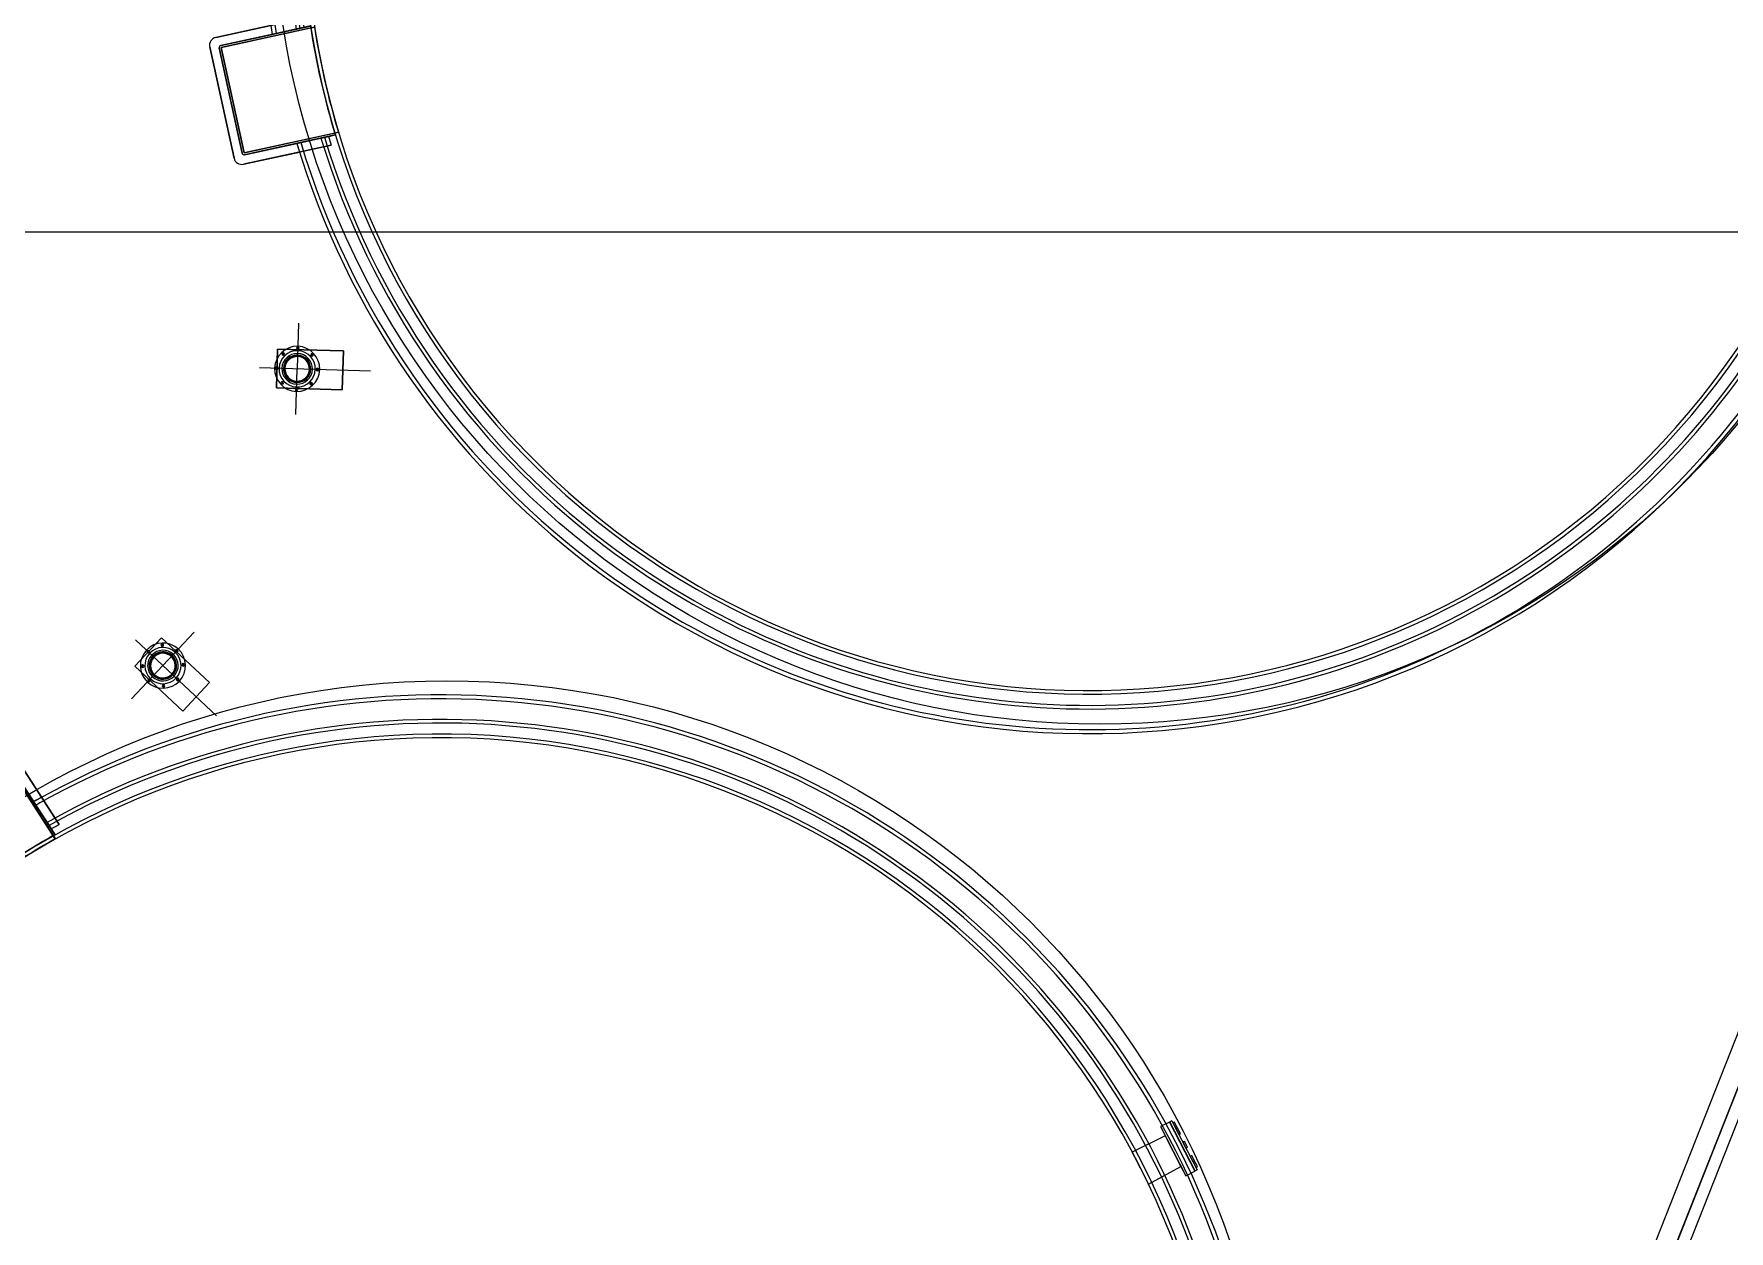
# Model space of a CAD drawing. Header units: metres. Extents: x -207 to 292, y -187 to 169.
# Drawn here: x -71.36 to -60.81, y -37.31 to -29.85 of the extents above; entities that cross this region are included whole.
import ezdxf

# ---------------------------------------------------------------- set-up
doc = ezdxf.new("R2010")
doc.units = ezdxf.units.M
for name, color, linetype, lineweight in [('C-TOPO', 7, 'Continuous', 9), ('CERCO INTERIOR', 7, 'Continuous', 9), ('EQUIPOS PIS', 7, 'Continuous', 9), ('grilla', 7, 'Continuous', 9), ('P-SANR-FIXT', 7, 'Continuous', 9)]:
    doc.layers.add(name, color=color, linetype=linetype, lineweight=lineweight)
doc.layers.add('PR10-ARQ-PL-001-Emplazamiento-C-1_dwg', color=7, linetype='Continuous', lineweight=9, true_color=0x767676)

# ---------------------------------------------------------------- blocks, each defined once
blk = doc.blocks.new('M_Conexión Tubería 01 - M_Conexión Tubería 01-2175182-PLANTA EMPLAZAMIENTO ACTUALIZADO')
at = {"layer": 'P-SANR-FIXT'}
for p, q in [((4.807982618820523e-19, -0.4560213596067047), (0, 0.2337193233431331)), ((0.1197527589802353, 0.1256471169972887), (-0.1223607600807408, 0.1248759958061844)), ((-0.1223607600807408, 0.1248759958061844), (0.1197527589802353, 0.1256471169972887)), ((0.1197527589802353, 0.1256471169972887), (-0.1223607600807408, 0.1248759958061844)), ((-0.1223607600807408, 0.1248759958061844), (0.1197527589802353, 0.1256471169972887)), ((-0.1223607600807408, 0.1248759958061844), (-0.121056759530488, -0.2845488335453442)), ((-0.121056759530488, -0.2845488335453442), (-0.1223607600807408, 0.1248759958061844)), ((-0.1223607600807408, 0.1248759958061844), (-0.1210567595304881, -0.2845488335453442)), ((-0.1210567595304881, -0.2845488335453442), (-0.1223607600807408, 0.1248759958061844)), ((0.1210567595304879, -0.2837777123542332), (0.1197527589802353, 0.1256471169972887)), ((0.1197527589802353, 0.1256471169972887), (0.1210567595304879, -0.2837777123542332)), ((0.1210567595304879, -0.2837777123542332), (0.1197527589802353, 0.1256471169972887)), ((0.1197527589802353, 0.1256471169972887), (0.1210567595304879, -0.2837777123542332)), ((-0.2852677441164753, 5.952338160474735e-19), (0, 9.217255125359901e-16)), ((0.2852677441164753, 5.952338160474735e-19), (0, 9.217255125359901e-16)), ((-0.121056759530488, -0.2845488335453442), (0.1210567595304879, -0.2837777123542332)), ((0.1210567595304879, -0.2837777123542332), (-0.121056759530488, -0.2845488335453442)), ((-0.1210567595304881, -0.2845488335453442), (0.1210567595304879, -0.2837777123542332)), ((0.1210567595304879, -0.2837777123542332), (-0.1210567595304881, -0.2845488335453442))]:
    blk.add_line(p, q, dxfattribs=at)
for centre, radius, start, end in [((-4.694572896239975e-19, 0), 0.1404376754616015, 3.562221243239139e-13, 180.0000000000002), ((-4.909815521444375e-19, 0), 0.1404376754616015, 3.562221243239139e-13, 180.0000000000002), ((-1.489132538099087e-19, 0), 0.1404376754616015, 3.562221243239139e-13, 180.0000000000002), ((-1.75697018796002e-19, 0), 0.1404376754616015, 3.562221243239139e-13, 180.0000000000002), ((-1.913208817045541e-19, 0), 0.1404376754616015, 3.562221243239139e-13, 180.0000000000002), ((-2.195926336343104e-19, 0), 0.1404376754616015, 3.562221243239139e-13, 180.0000000000002), ((-1.756970187960022e-19, 0), 0.1129167549637501, 3.053332494204976e-13, 180.0000000000002), ((-1.913208817045541e-19, 0), 0.1129167549637501, 3.053332494204976e-13, 180.0000000000002), ((7.131695234363634e-15, 0.126687675461606), 0.008000000000000002, 3.466804602795233e-13, 179.9999999999998), ((7.131695234363634e-15, 0.126687675461606), 0.007999999999999976, 8.651108733580766e-13, 180.0000000000003), ((7.275513524973575e-15, 0.126687675461606), 0.008000000000000004, 3.371387962351327e-13, 179.9999999999997), ((7.275513524973575e-15, 0.126687675461606), 0.007999999999999976, 8.651108733580766e-13, 180.0000000000003), ((7.131695234363634e-15, 0.126687675461606), 0.008000000000000007, 179.9999999999997, 359.9999999999992), ((7.131695234363634e-15, 0.126687675461606), 0.007999999999999988, 180.0000000000003, 5.088887490341627e-14), ((7.275513524973575e-15, 0.126687675461606), 0.008000000000000007, 179.9999999999997, 359.9999999999992), ((7.275513524973575e-15, 0.126687675461606), 0.007999999999999988, 180.0000000000003, 5.088887490341627e-14), ((7.275513524973575e-15, 0.126687675461606), 0.005000000000000004, 3.053332494204976e-13, 179.9999999999997), ((7.275513524973575e-15, 0.126687675461606), 0.005000000000000005, 6.233887175668493e-13, 180.0000000000003), ((7.275513524973575e-15, 0.126687675461606), 0.004999999999999998, 179.9999999999997, 359.9999999999994), ((7.275513524973575e-15, 0.126687675461606), 0.004999999999999997, 180.0000000000004, 5.088887490341627e-14), ((-4.694572896239975e-19, 0), 0.1404376754616015, 180.0000000000002, 5.088887490341627e-14), ((-4.909815521444375e-19, 0), 0.1404376754616015, 180.0000000000002, 5.088887490341627e-14), ((-1.489132538099087e-19, 0), 0.1404376754616015, 180.0000000000002, 5.088887490341627e-14), ((-1.75697018796002e-19, 0), 0.1404376754616015, 180.0000000000002, 5.088887490341627e-14), ((-1.913208817045541e-19, 0), 0.1404376754616015, 180.0000000000002, 5.088887490341627e-14), ((-2.195926336343104e-19, 0), 0.1404376754616015, 180.0000000000002, 5.088887490341627e-14), ((-0.1266876754615931, -1.078433293065306e-14), 0.008000000000000009, 89.99999999999905, 269.9999999999987), ((-0.1266876754615931, -1.078433293065306e-14), 0.008, 89.9999999999994, 269.999999999999), ((-0.1266876754615931, -1.091969132181535e-14), 0.008000000000000009, 89.99999999999905, 269.9999999999987), ((-0.1266876754615931, -1.091969132181535e-14), 0.008, 89.9999999999994, 269.999999999999), ((-0.1266876754615931, -1.091969132181535e-14), 0.004999999999999976, 89.99999999999932, 269.9999999999992), ((-0.1266876754615931, -1.091969132181535e-14), 0.004999999999999977, 89.99999999999964, 269.9999999999996), ((-0.1266876754615931, -1.078433293065306e-14), 0.00799999999999999, 269.9999999999993, 89.99999999999888), ((-0.1266876754615931, -1.078433293065306e-14), 0.008000000000000028, 269.9999999999997, 89.9999999999995), ((-0.1266876754615931, -1.091969132181535e-14), 0.00799999999999999, 269.9999999999993, 89.99999999999888), ((-0.1266876754615931, -1.091969132181535e-14), 0.008000000000000028, 269.9999999999997, 89.9999999999995), ((-0.1266876754615931, -1.091969132181535e-14), 0.004999999999999994, 269.9999999999992, 89.99999999999895), ((-0.1266876754615931, -1.091969132181535e-14), 0.00500000000000001, 269.9999999999997, 89.99999999999942), ((-1.756970187960022e-19, 0), 0.1129167549637501, 180.0000000000003, 5.088887490341627e-14), ((-1.913208817045541e-19, 0), 0.1129167549637501, 180.0000000000003, 5.088887490341627e-14), ((-0.08958171441165594, 0.08958171441165307), 0.00799999999999999, 44.99999999999954, 224.9999999999989), ((-0.08958171441165594, 0.08958171441165307), 0.00800000000000001, 44.99999999999993, 224.9999999999994), ((-0.08958171441165604, 0.08958171441165297), 0.008, 44.99999999999957, 224.999999999999), ((-0.08958171441165604, 0.08958171441165297), 0.00800000000000001, 45, 224.9999999999995), ((-0.08958171441165594, 0.08958171441165307), 0.00799999999999999, 224.9999999999992, 44.9999999999992), ((-0.08958171441165594, 0.08958171441165307), 0.008, 224.9999999999997, 44.99999999999962), ((-0.08958171441165604, 0.08958171441165297), 0.008, 224.9999999999992, 44.99999999999915), ((-0.08958171441165604, 0.08958171441165297), 0.008, 224.9999999999996, 44.99999999999957), ((-1.102255932744489e-19, 0), 0.09511743380836475, 4.007498898644031e-13, 180.0000000000002), ((-1.489132538099087e-19, 0), 0.09511743380836475, 4.007498898644031e-13, 180.0000000000002), ((-1.102255932744489e-19, 0), 0.09511743380836474, 180.0000000000002, 5.088887490341627e-14), ((-1.489132538099087e-19, 0), 0.09511743380836474, 180.0000000000002, 5.088887490341627e-14), ((-0.08958171441165604, 0.08958171441165297), 0.005000000000000002, 44.9999999999995, 224.9999999999991), ((-0.08958171441165604, 0.08958171441165297), 0.005000000000000011, 44.99999999999984, 224.9999999999996), ((-0.08958171441165604, 0.08958171441165297), 0.004999999999999992, 224.9999999999994, 44.99999999999916), ((-0.08958171441165604, 0.08958171441165297), 0.005000000000000002, 224.9999999999998, 44.9999999999996), ((-4.694572896239978e-19, 0), 0.08511743380836281, 359.9999999999996, 179.9999999999998), ((-3.657967806128369e-19, 0), 0.08511743380836267, 7.760553422770981e-13, 180.0000000000002), ((-3.329311993301213e-19, 0), 0.08511743380836267, 1.132277466601012e-12, 180.0000000000002), ((-2.195926336343104e-19, 0), 0.08511743380836269, 4.071109992273301e-13, 180.0000000000002), ((-3.483015126168794e-19, 0), 0.08511743380836281, 6.615553737444113e-13, 179.9999999999998), ((-3.493639899714794e-19, 0), 0.08511743380836281, 3.116943587834246e-13, 179.9999999999997), ((-4.694572896239978e-19, 0), 0.0851174338083628, 179.9999999999998, 359.9999999999992), ((-3.657967806128369e-19, 0), 0.08511743380836267, 180.0000000000002, 5.088887490341627e-14), ((-3.329311993301213e-19, 0), 0.08511743380836267, 180.0000000000002, 359.9999999999994), ((-2.195926336343104e-19, 0), 0.08511743380836267, 180.0000000000002, 5.088887490341627e-14), ((-3.483015126168794e-19, 0), 0.0851174338083628, 179.9999999999998, 359.9999999999989), ((-3.493639899714794e-19, 0), 0.08511743380836283, 179.9999999999997, 359.9999999999992), ((6.475419452195454e-21, 0), 0.08164200972660798, 359.9999999999996, 179.9999999999998), ((-9.806885139100636e-19, 0), 0.08164200972660787, 4.071109992273301e-13, 180.0000000000002), ((6.475419452195454e-21, 0), 0.08164200972660797, 179.9999999999998, 359.9999999999992), ((-9.806885139100636e-19, 0), 0.08164200972660786, 180.0000000000002, 5.088887490341627e-14), ((-1.557710568941704e-18, 0), 0.07664200972660785, 7.760553422770981e-13, 180.0000000000002), ((-1.557710568941704e-18, 0), 0.07664200972660799, 3.116943587834246e-13, 179.9999999999997), ((-1.557710568941704e-18, 0), 0.07664200972660785, 7.760553422770981e-13, 180.0000000000002), ((-1.557710568941704e-18, 0), 0.07664200972660799, 3.116943587834246e-13, 179.9999999999997), ((-1.557710568941704e-18, 0), 0.07664200972660799, 6.615553737444113e-13, 179.9999999999998), ((-1.557710568941704e-18, 0), 0.07664200972660788, 1.125916357238085e-12, 180.0000000000002), ((-1.557710568941704e-18, 0), 0.07664200972660799, 6.615553737444113e-13, 179.9999999999998), ((-1.557710568941704e-18, 0), 0.07664200972660788, 1.125916357238085e-12, 180.0000000000002), ((-1.557710568941704e-18, 0), 0.07664200972660787, 180.0000000000002, 5.088887490341627e-14), ((-1.557710568941704e-18, 0), 0.07664200972660799, 179.9999999999997, 359.9999999999992), ((-1.557710568941704e-18, 0), 0.07664200972660787, 180.0000000000002, 5.088887490341627e-14), ((-1.557710568941704e-18, 0), 0.07664200972660799, 179.9999999999997, 359.9999999999992), ((-1.557710568941704e-18, 0), 0.07664200972660798, 179.9999999999998, 359.9999999999992), ((-1.557710568941704e-18, 0), 0.07664200972660787, 180.0000000000002, 5.088887490341627e-14), ((-1.557710568941704e-18, 0), 0.07664200972660798, 179.9999999999998, 359.9999999999992), ((-1.557710568941704e-18, 0), 0.07664200972660787, 180.0000000000002, 5.088887490341627e-14), ((0.0895817144116576, 0.08958171441165932), 0.00800000000000001, 135.0000000000005, 314.9999999999997), ((0.0895817144116576, 0.08958171441165932), 0.00799999999999999, 135.0000000000009, 315.0000000000001), ((0.08958171441165749, 0.08958171441165942), 0.008, 135.0000000000005, 314.9999999999998), ((0.08958171441165749, 0.08958171441165942), 0.00799999999999999, 135.0000000000008, 315.0000000000001), ((0.0895817144116576, 0.08958171441165932), 0.008, 314.9999999999999, 135.0000000000003), ((0.0895817144116576, 0.08958171441165932), 0.007999999999999991, 315.0000000000003, 135.0000000000008), ((0.08958171441165749, 0.08958171441165942), 0.00800000000000001, 314.9999999999998, 135.0000000000002), ((0.08958171441165749, 0.08958171441165942), 0.007999999999999991, 315.0000000000004, 135.0000000000007), ((0.08958171441165749, 0.08958171441165942), 0.005000000000000002, 135.0000000000005, 314.9999999999998), ((0.08958171441165749, 0.08958171441165942), 0.005000000000000002, 135.0000000000008, 315.0000000000002), ((0.08958171441165749, 0.08958171441165942), 0.005000000000000022, 315.0000000000001, 135.0000000000001), ((0.08958171441165749, 0.08958171441165942), 0.004999999999999982, 315.0000000000008, 135.0000000000007), ((0.1266876754615873, -6.996336843201334e-15), 0.007999999999999995, 90.00000000000057, 270.0000000000002), ((0.1266876754615873, -6.996336843201334e-15), 0.008000000000000016, 90.00000000000105, 270.0000000000005), ((0.1266876754615873, -7.131695234363634e-15), 0.007999999999999995, 90.00000000000057, 270.0000000000002), ((0.1266876754615873, -7.131695234363634e-15), 0.008000000000000016, 90.0000000000011, 270.0000000000005), ((0.1266876754615873, -7.131695234363634e-15), 0.004999999999999987, 90.00000000000057, 269.9999999999999), ((0.1266876754615873, -7.131695234363634e-15), 0.004999999999999989, 90.00000000000091, 270.0000000000006), ((0.1266876754615873, -6.996336843201334e-15), 0.007999999999999997, 270.0000000000008, 90.00000000000077), ((0.1266876754615873, -6.996336843201334e-15), 0.008000000000000018, 270.0000000000013, 90.0000000000011), ((0.1266876754615873, -7.131695234363634e-15), 0.007999999999999998, 270.0000000000008, 90.00000000000077), ((0.1266876754615873, -7.131695234363634e-15), 0.008000000000000018, 270.0000000000013, 90.0000000000011), ((0.1266876754615873, -7.131695234363634e-15), 0.004999999999999993, 270.0000000000008, 90.00000000000053), ((0.1266876754615873, -7.131695234363634e-15), 0.005000000000000007, 270.0000000000013, 90.00000000000101), ((-0.08958171441165648, -0.08958171441165631), 0.00800000000000001, 135.0000000000006, 314.9999999999996), ((-0.08958171441165648, -0.08958171441165631), 0.00799999999999999, 135.000000000001, 315.0000000000001), ((-0.08958171441165658, -0.08958171441165622), 0.008000000000000021, 135.0000000000005, 314.9999999999995), ((-0.08958171441165658, -0.08958171441165622), 0.008, 135.0000000000009, 315.0000000000001), ((-0.08958171441165648, -0.08958171441165631), 0.00800000000000001, 314.9999999999997, 134.9999999999999), ((-0.08958171441165648, -0.08958171441165631), 0.007999999999999991, 315.0000000000001, 135.0000000000003), ((-0.08958171441165658, -0.08958171441165622), 0.007999999999999991, 314.9999999999997, 135), ((-0.08958171441165658, -0.08958171441165622), 0.007999999999999991, 315.0000000000002, 135.0000000000003), ((-0.08958171441165658, -0.08958171441165622), 0.005000000000000022, 135.0000000000005, 314.9999999999998), ((-0.08958171441165658, -0.08958171441165622), 0.005000000000000002, 135.0000000000009, 315.0000000000002), ((-0.08958171441165658, -0.08958171441165622), 0.005000000000000002, 315.0000000000001, 135.0000000000002), ((-0.08958171441165658, -0.08958171441165622), 0.004999999999999992, 315.0000000000006, 135.0000000000007), ((0.08958171441165441, -0.08958171441165154), 0.007999999999999991, 45.0000000000006, 225.0000000000001), ((0.08958171441165441, -0.08958171441165154), 0.007999999999999991, 45.00000000000099, 225.0000000000006), ((0.08958171441165431, -0.08958171441165164), 0.007999999999999991, 45.00000000000063, 225.0000000000002), ((0.08958171441165431, -0.08958171441165164), 0.008, 45.00000000000109, 225.0000000000006), ((0.08958171441165441, -0.08958171441165154), 0.007999999999999991, 225.0000000000008, 45.0000000000006), ((0.08958171441165441, -0.08958171441165154), 0.00800000000000001, 225.0000000000013, 45.00000000000105), ((0.08958171441165431, -0.08958171441165164), 0.007999999999999991, 225.0000000000008, 45.00000000000053), ((0.08958171441165431, -0.08958171441165164), 0.008, 225.0000000000012, 45.00000000000105), ((0.08958171441165431, -0.08958171441165164), 0.004999999999999992, 45.00000000000062, 225.0000000000002), ((0.08958171441165431, -0.08958171441165164), 0.005000000000000012, 45.00000000000108, 225.0000000000006), ((0.08958171441165431, -0.08958171441165164), 0.005000000000000002, 225.0000000000008, 45.00000000000062), ((0.08958171441165431, -0.08958171441165164), 0.005000000000000012, 225.0000000000016, 45.00000000000112), ((9.879739200808176e-15, -0.1266876754616023), 0.008000000000000005, 359.9999999999996, 179.9999999999992), ((1.002355749141812e-14, -0.1266876754616023), 0.007999999999999988, 2.417221557912273e-13, 179.9999999999995), ((1.002355749141812e-14, -0.1266876754616023), 0.008, 359.9999999999989, 179.9999999999991), ((9.879739200808176e-15, -0.1266876754616023), 0.007999999999999988, 359.9999999999995, 179.9999999999995), ((9.879739200808176e-15, -0.1266876754616023), 0.008000000000000035, 179.9999999999993, 359.9999999999988), ((1.002355749141812e-14, -0.1266876754616023), 0.007999999999999997, 179.9999999999999, 359.9999999999994), ((1.002355749141812e-14, -0.1266876754616023), 0.008000000000000035, 179.9999999999993, 359.9999999999988), ((9.879739200808176e-15, -0.1266876754616023), 0.007999999999999998, 179.9999999999999, 359.9999999999993), ((1.002355749141812e-14, -0.1266876754616023), 0.005000000000000004, 359.9999999999996, 179.9999999999996), ((1.002355749141812e-14, -0.1266876754616023), 0.004999999999999988, 359.9999999999991, 179.9999999999991), ((1.002355749141812e-14, -0.1266876754616023), 0.004999999999999988, 359.9999999999991, 179.9999999999991), ((1.002355749141812e-14, -0.1266876754616023), 0.005000000000000004, 359.9999999999996, 179.9999999999996), ((1.002355749141812e-14, -0.1266876754616023), 0.005000000000000003, 359.9999999999996, 179.999999999999), ((1.002355749141812e-14, -0.1266876754616023), 0.005000000000000004, 2.289999370653732e-13, 179.9999999999996), ((1.002355749141812e-14, -0.1266876754616023), 0.004999999999999994, 179.9999999999998, 359.9999999999985), ((1.002355749141812e-14, -0.1266876754616023), 0.005000000000000008, 179.999999999999, 359.999999999998), ((1.002355749141812e-14, -0.1266876754616023), 0.005000000000000006, 179.999999999999, 359.9999999999984), ((1.002355749141812e-14, -0.1266876754616023), 0.00499999999999999, 179.9999999999999, 359.9999999999989), ((1.002355749141812e-14, -0.1266876754616023), 0.005000000000000008, 179.999999999999, 359.999999999998), ((1.002355749141812e-14, -0.1266876754616023), 0.004999999999999994, 179.9999999999998, 359.9999999999985)]:
    blk.add_arc(centre, radius, start, end, dxfattribs=at)
blk = doc.blocks.new('M_Estanque-Terraza - M_Estanque-Terraza-2090154-PLANTA EMPLAZAMIENTO ACTUALIZADO')
at = {"layer": 'P-SANR-FIXT'}
for p, q in [((-4.011906419151343, 3.83175559273332), (-4.471350149641547, 3.292420762686673)), ((-4.471350149641547, 3.292420762686673), (-4.011906419151343, 3.83175559273332)), ((-4.011906419151343, 3.83175559273332), (-4.471350149641547, 3.292420762686673)), ((-4.471350149641547, 3.292420762686673), (-4.011906419151343, 3.83175559273332)), ((-4.011906419151342, 3.83175559273332), (-4.471350149641546, 3.292420762686673)), ((-4.471350149641546, 3.292420762686673), (-4.011906419151342, 3.83175559273332)), ((-3.520991015969288, 3.479241622173384), (-3.941420872103752, 3.837393647131926)), ((-3.941420872103752, 3.837393647131926), (-3.520991015969288, 3.479241622173384)), ((-3.520991015969288, 3.479241622173384), (-3.941420872103751, 3.837393647131926)), ((-3.941420872103751, 3.837393647131926), (-3.520991015969288, 3.479241622173384)), ((-3.674879928728476, 3.610335132587032), (-3.941420872103751, 3.837393647131926)), ((-3.941420872103751, 3.837393647131926), (-3.674879928728476, 3.610335132587032)), ((-4.416479958715376, 3.26984965109853), (-3.980900105520002, 3.78117099581298)), ((-3.980900105520002, 3.78117099581298), (-4.416479958715376, 3.26984965109853)), ((-4.416479958715375, 3.26984965109853), (-3.980900105520002, 3.78117099581298)), ((-3.980900105520002, 3.78117099581298), (-4.416479958715375, 3.26984965109853)), ((-3.980900105520002, 3.78117099581298), (-4.416479958715375, 3.26984965109853)), ((-4.416479958715375, 3.26984965109853), (-3.980900105520002, 3.78117099581298)), ((-3.980900105520002, 3.781170995812981), (-4.416479958715374, 3.26984965109853)), ((-4.416479958715374, 3.26984965109853), (-3.980900105520002, 3.781170995812981)), ((-4.407345126541831, 3.262067951980652), (-3.971765273346457, 3.773389296695103)), ((-3.971765273346457, 3.773389296695103), (-4.407345126541831, 3.262067951980652)), ((-3.971765273346457, 3.773389296695102), (-3.535820512493424, 3.40202057349086)), ((-3.518866512623485, 3.387577951740839), (-3.971765273346458, 3.773389296695103)), ((-3.96398357422858, 3.782524128868646), (-3.56049524269421, 3.438804098338843)), ((-3.56049524269421, 3.438804098338843), (-3.96398357422858, 3.782524128868646)), ((-3.96398357422858, 3.782524128868646), (-3.560495242694209, 3.438804098338843)), ((-3.560495242694209, 3.438804098338843), (-3.96398357422858, 3.782524128868646)), ((-3.714268963433072, 3.569799480004646), (-3.96398357422858, 3.782524128868646)), ((-3.96398357422858, 3.782524128868646), (-3.528679797437162, 3.411701441433038)), ((-3.714268963433071, 3.569799480004646), (-3.96398357422858, 3.782524128868646)), ((-3.96398357422858, 3.782524128868646), (-3.714268963433071, 3.569799480004646)), ((3.643504172394222, 3.699448222133149), (3.633987757404741, 3.690574021589456)), ((3.643504172394239, 3.699448222133159), (3.881652700575788, 3.452838202016558)), ((3.643504172394239, 3.699448222133158), (3.881652700575787, 3.452838202016558)), ((3.661843194103342, 3.696305555673353), (3.653924047951089, 3.688658125128075)), ((3.675736361512548, 3.681918759666582), (3.661843194103368, 3.696305555673355)), ((-3.520991015969287, 3.479241622173384), (-3.655800780078045, 3.594082158104051)), ((-3.655800780078045, 3.594082158104051), (-3.520991015969287, 3.479241622173384)), ((3.630240040976606, 3.597463956752325), (3.462301177076952, 3.440858432617089)), ((3.631266744109882, 3.688036635642455), (3.58554155874991, 3.645397210477848)), ((3.58554155874991, 3.645397210477848), (3.630240040976606, 3.597463956752325)), ((3.585541558749922, 3.645397210477865), (3.825611749292636, 3.396797250733406)), ((3.585541558749921, 3.645397210477864), (3.825611749292636, 3.396797250733406)), ((3.630240040976616, 3.597463956752363), (3.779267649743269, 3.443141350282772)), ((3.630240040976615, 3.597463956752365), (3.779267649743269, 3.443141350282773)), ((3.631266744109884, 3.688036635642471), (3.869820985627202, 3.441006487067971)), ((3.631266744109884, 3.688036635642471), (3.869820985627201, 3.441006487067972)), ((3.872451787861789, 3.44363728930256), (3.633987757404743, 3.690574021589508)), ((3.872451787861789, 3.44363728930256), (3.633987757404743, 3.690574021589508)), ((3.653924047951126, 3.688658125128079), (3.667817215360306, 3.674271329121306)), ((3.667817215360306, 3.674271329121306), (3.681710382769485, 3.659884533114533)), ((3.689629528921727, 3.66753196365981), (3.675736361512547, 3.681918759666583)), ((3.689598113177274, 3.66756449561552), (3.681678967025021, 3.659917065070242)), ((3.689598113177274, 3.66756449561552), (3.681678967025021, 3.659917065070242)), ((3.681678967025034, 3.659917065070243), (3.705396087321405, 3.635357268047533)), ((3.681678967025035, 3.659917065070242), (3.705396087321405, 3.635357268047533)), ((3.681710382769483, 3.659884533114486), (3.689629528921736, 3.667531963659798)), ((3.685748181547023, 3.655703270079407), (3.709465301843395, 3.631143473056696)), ((3.685748181547023, 3.655703270079407), (3.709465301843394, 3.631143473056696)), ((3.713315233473648, 3.643004698592811), (3.689598113177277, 3.66756449561552)), ((3.713315233473647, 3.64300469859281), (3.689598113177277, 3.66756449561552)), ((3.717384447995637, 3.638790903601974), (3.693667327699266, 3.663350700624683)), ((3.717384447995637, 3.638790903601974), (3.693667327699266, 3.663350700624685)), ((3.709465301843379, 3.631143473056687), (3.717384447995633, 3.638790903601965)), ((3.709465301843379, 3.631143473056687), (3.717384447995633, 3.638790903601965)), ((3.756604415228025, 3.598177438626879), (3.748685269075841, 3.590530008081601)), ((3.756604415228025, 3.598177438626879), (3.748685269075841, 3.590530008081601)), ((3.748685269075835, 3.590530008081632), (3.776471603894194, 3.561756416068087)), ((3.748685269075835, 3.590530008081632), (3.776471603894194, 3.561756416068087)), ((3.748685269075835, 3.590530008081632), (3.776471603894195, 3.561756416068085)), ((3.748685269075835, 3.590530008081631), (3.776471603894195, 3.561756416068085)), ((3.784390750046437, 3.569403846613363), (3.756604415228077, 3.598177438626909)), ((3.784390750046436, 3.569403846613363), (3.756604415228076, 3.598177438626909)), ((3.784390750046436, 3.569403846613363), (3.756604415228076, 3.598177438626909)), ((3.784390750046436, 3.569403846613363), (3.756604415228076, 3.598177438626909)), ((-3.597316679911884, 3.470171214895799), (-3.714268963433073, 3.569799480004647)), ((-3.527483943602543, 3.410682728165713), (-3.695203602239821, 3.553558250657354)), ((-3.695203602239822, 3.553558250657355), (-3.579978584807932, 3.455401393533686)), ((-3.695203602239821, 3.553558250657354), (-3.560495242694213, 3.438804098338845)), ((-3.560495242694213, 3.438804098338845), (-3.695203602239821, 3.553558250657354)), ((3.7764716038942, 3.561756416068047), (3.784390750046418, 3.569403846613325)), ((3.7764716038942, 3.561756416068047), (3.784390750046418, 3.569403846613325)), ((3.823610717278879, 3.528790381638273), (3.815691571126661, 3.521142951092995)), ((3.823610717278879, 3.528790381638273), (3.815691571126661, 3.521142951092995)), ((3.815691571126634, 3.521142951093022), (3.839408691423004, 3.496583154070313)), ((3.815691571126642, 3.521142951093012), (3.839408691423013, 3.496583154070303)), ((3.819760785648623, 3.516929156102186), (3.843477905944993, 3.492369359079476)), ((3.819760785648632, 3.516929156102175), (3.843477905945002, 3.492369359079466)), ((3.847327837575246, 3.504230584615589), (3.823610717278876, 3.528790381638299)), ((3.847327837575256, 3.504230584615581), (3.823610717278886, 3.52879038163829)), ((3.851397052097235, 3.500016789624754), (3.827679931800866, 3.524576586647462)), ((3.851397052097245, 3.500016789624744), (3.827679931800875, 3.524576586647454)), ((3.851365636352777, 3.50004932158044), (3.843446490200558, 3.492401891035196)), ((3.843446490200543, 3.492401891035185), (3.857339657609723, 3.478015095028412)), ((3.843477905944985, 3.492369359079441), (3.851397052097204, 3.500016789624684)), ((3.843477905944985, 3.492369359079406), (3.851397052097204, 3.500016789624684)), ((3.865258803761966, 3.485662525573689), (3.851365636352786, 3.500049321580462)), ((3.879151971171145, 3.471275729566916), (3.865258803761966, 3.485662525573689)), ((3.541187342331986, 3.362348317609023), (3.462301177076952, 3.440858432617089)), ((3.462301177076958, 3.440858432617119), (3.616896543635101, 3.280770244174597)), ((3.462301177076958, 3.440858432617119), (3.616896543635101, 3.280770244174597)), ((3.616896543635134, 3.280770244174573), (3.779267649743266, 3.443141350282739)), ((3.779267649743266, 3.443141350282739), (3.825611749292627, 3.396797250733377)), ((3.825611749292627, 3.396797250733377), (3.869820985627185, 3.441006487067934)), ((3.857339657609723, 3.478015095028412), (3.871232825018903, 3.463628299021639)), ((3.871232825018882, 3.463628299021608), (3.879151971171101, 3.471275729566886)), ((3.872451787861769, 3.443637289302519), (3.88165270057575, 3.452838202016534)), ((3.616896543635065, 3.280770244174573), (3.541187342331986, 3.362348317609023)), ((-4.465712095242936, 3.221935215639078), (-4.040416795202383, 2.859638459848837)), ((-4.040416795202383, 2.859638459848837), (-4.465712095242936, 3.221935215639078)), ((-4.465712095242935, 3.221935215639078), (-4.040416795202383, 2.859638459848837)), ((-4.040416795202383, 2.859638459848837), (-4.465712095242935, 3.221935215639078)), ((-4.465712095242935, 3.221935215639078), (-4.194497349752583, 2.990895224357112)), ((-4.194497349752583, 2.990895224357113), (-4.465712095242935, 3.221935215639078)), ((-4.007455510318372, 2.905649726450013), (-4.415126825659709, 3.252933119807109)), ((-4.415126825659709, 3.252933119807109), (-4.007455510318372, 2.905649726450013)), ((-4.007455510318371, 2.905649726450013), (-4.415126825659709, 3.252933119807109)), ((-4.415126825659709, 3.252933119807109), (-4.007455510318371, 2.905649726450013)), ((-4.415126825659709, 3.252933119807108), (-4.161393721862909, 3.036785233071905)), ((-3.975604335649138, 2.878516632692125), (-4.415126825659709, 3.252933119807108)), ((-4.41512682565971, 3.252933119807109), (-4.16139372186291, 3.036785233071906)), ((-4.16139372186291, 3.036785233071906), (-4.41512682565971, 3.252933119807109)), ((-3.967079772539975, 2.887018640533936), (-4.407345126541832, 3.262067951980653)), ((-4.407345126541831, 3.262067951980652), (-3.950353936854633, 2.872770385248484)), ((-4.175395265701847, 2.974622711870484), (-4.040416795202382, 2.859638459848837)), ((-4.040416795202382, 2.859638459848837), (-4.175395265701847, 2.974622711870484)), ((-4.161393721862911, 3.036785233071906), (-4.044317550173462, 2.937051431218491)), ((-4.142308672920273, 3.020527232300778), (-3.974151472842055, 2.877278980920369)), ((-4.026960435221602, 2.92226540739848), (-4.142308672920274, 3.020527232300779)), ((-4.142308672920273, 3.020527232300778), (-4.00745551031839, 2.90564972644999)), ((-4.00745551031839, 2.90564972644999), (-4.142308672920273, 3.020527232300778))]:
    blk.add_line(p, q, dxfattribs=at)
at = {"layer": 'P-SANR-FIXT', "flags": 128}
for points in [[(-3.528679797437183, 3.411701441433058), (-3.536306357603394, 3.418198287285323), (-3.543932856935094, 3.424695081314432), (-3.551559295819152, 3.431191823849941), (-3.559185674622726, 3.437688515204629), (-3.566811993678642, 3.444185155662018), (-3.574438253391971, 3.450681745567171), (-3.582064454089319, 3.457178285198319), (-3.58969059613785, 3.463674774868235), (-3.597316679911883, 3.470171214895799)], [(-3.579978584807932, 3.455401393533687), (-3.574729247873778, 3.450929635343289), (-3.569479882990424, 3.446457853343778), (-3.564230490040956, 3.441986047435556), (-3.55898106890781, 3.437514217518474), (-3.55373161947276, 3.433042363491821), (-3.548482141616922, 3.428570485254318), (-3.54323263522074, 3.424098582704125), (-3.537983100163989, 3.419626655738822), (-3.532733536325769, 3.415154704255416), (-3.527483943602548, 3.410682728165716)], [(-3.535820512493421, 3.402020573490861), (-3.530169210460948, 3.397206392868215), (-3.524517877216599, 3.392392185657082), (-3.51886651262349, 3.387577951740844)], [(-4.044317550173461, 2.937051431218489), (-4.036683120826921, 2.930547881839276), (-4.029048599755545, 2.924044254322329), (-4.021413986368921, 2.917540548164694), (-4.013779280087912, 2.911036762873021), (-4.006144480397173, 2.904532898008303), (-3.998509586657818, 2.898028953026291), (-3.990874598344713, 2.89152492747964), (-3.983239514878572, 2.885020820874872), (-3.975604335649162, 2.878516632692142)], [(-3.974151472842097, 2.877278980920319), (-3.979432573519741, 2.88177779772447), (-3.984713628274618, 2.88627657540826), (-3.98999463727349, 2.890775314113832), (-3.995275600709938, 2.895274014006096), (-4.000556518776451, 2.899772675249022), (-4.005837391664431, 2.904271298005666), (-4.011118219564208, 2.908769882438162), (-4.01639900266504, 2.913268428707733), (-4.021679741155123, 2.917766936974697), (-4.026960435221601, 2.92226540739848)], [(-3.950353936854639, 2.872770385248488), (-3.955929264056569, 2.877519845112108), (-3.961504542546653, 2.882269263479516), (-3.967079772539974, 2.887018640533937)]]:
    blk.add_lwpolyline(points, dxfattribs=at)
at = {"layer": 'P-SANR-FIXT'}
for centre, radius, start, end in [((-1.696641881242665e-15, 0), 5.151627146850166, 3.702555429209831e-13, 136.136234044139), ((-1.242570705970596e-15, 0), 5.151627146850166, 3.702555429209831e-13, 136.136234044139), ((-1.242570705970596e-15, 0), 5.126627146850164, 3.702555429209829e-13, 136.1194529881476), ((-1.656194243939091e-15, 0), 5.126627146850164, 3.702555429209829e-13, 136.1194529881476), ((-1.624300693947589e-15, 0), 4.998277258842649, 3.702555429209831e-13, 136.0306509015321), ((-2.165734258596785e-15, 0), 4.975544739836833, 359.9999999999996, 136.014444342832), ((-3.248601387895178e-15, 0), 4.905907101428718, 4.071109992273301e-13, 180.0000000000001), ((-3.248601387895178e-15, 0), 4.88317458242289, 4.134721085902572e-13, 180.0000000000001), ((-3.973844618428243, 3.799331846408827), 0.04999999999999809, 49.57328368635034, 139.5732836863496), ((-3.973844618428243, 3.799331846408827), 0.04999999999999809, 49.57328368635001, 139.57328368635), ((-3.973844618428243, 3.799331846408827), 0.04999999999999877, 49.57328368635073, 139.5732836863492), ((-3.973844618428243, 3.799331846408827), 0.04999999999999809, 49.57328368635001, 139.57328368635), ((-3.973844618428242, 3.799331846408827), 0.04999999999999843, 49.57328368635054, 139.5732836863491), ((-3.973844618428242, 3.799331846408827), 0.04999999999999775, 49.57328368634983, 139.5732836863498), ((-3.971765273346459, 3.773389296695103), 0.01200000000000031, 49.57328368635085, 139.5732836863509), ((-3.971765273346459, 3.773389296695103), 0.01199999999999963, 49.57328368634867, 139.573283686349), ((-3.971765273346458, 3.773389296695103), 0.01199999999999997, 49.57328368635005, 139.5732836863503), ((-3.971765273346458, 3.773389296695103), 0.01199999999999963, 49.57328368634867, 139.573283686349), ((-3.971765273346458, 3.773389296695103), 0.01199999999999997, 49.57328368635005, 139.573283686349), ((-3.971765273346458, 3.773389296695103), 0.01199999999999997, 49.57328368635005, 139.5732836863503), ((-3.971765273346458, 3.773389296695103), 0.01199999999999997, 49.57328368635005, 139.5732836863503), ((-3.971765273346458, 3.773389296695103), 0.01199999999999997, 49.57328368635005, 139.5732836863503), ((-1.258406711240532e-15, 0), 5.151627146850165, 135.5076099498615, 136.1362340441394), ((-1.242897718946415e-15, 0), 5.151627146850174, 135.5076099498611, 136.1362340441389), ((-1.242897718946415e-15, 0), 5.126627146850164, 135.4877501008971, 136.1194529881479), ((-1.258406711240532e-15, 0), 5.126627146850173, 135.4877501008966, 136.1194529881475), ((-3.248601387895178e-15, 0), 4.908287668659781, 135.9656143223413, 144.0937682064994), ((-3.248601387895178e-15, 0), 4.884476012100346, 136.0890371418585, 143.9746595604169), ((-1.624300693947589e-15, 5.414335646491963e-15), 4.950000000000003, 135.3417080295245, 135.996054922992), ((-1.624300693947589e-15, 5.414335646491963e-15), 4.950000000000011, 135.341708029524, 135.9960549229915), ((-1.082867129298393e-15, 5.414335646491963e-15), 4.950000000000003, 135.3417080295245, 135.996054922992), ((-1.082867129298393e-15, 5.414335646491963e-15), 4.950000000000011, 135.341708029524, 135.9960549229915), ((-5.414335646491964e-16, 5.414335646491963e-15), 4.950000000000003, 135.3417080295245, 135.996054922992), ((-5.414335646491964e-16, 5.414335646491963e-15), 4.950000000000011, 135.341708029524, 135.9960549229915), ((0.03491037814524322, -0.02615400004515973), 4.950000000000003, 136.0277055617356, 136.1668604610586), ((-4.433288348918444, 3.259997016362179), 0.05000000000000531, 139.5732836863504, 229.5732836863498), ((-4.433288348918444, 3.259997016362179), 0.05000000000000531, 139.5732836863504, 229.5732836863498), ((-4.433288348918444, 3.259997016362179), 0.05000000000000474, 139.5732836863507, 229.5732836863503), ((-4.433288348918444, 3.259997016362179), 0.05000000000000474, 139.5732836863507, 229.5732836863503), ((-4.433288348918443, 3.259997016362179), 0.05000000000000531, 139.5732836863504, 229.5732836863498), ((-4.433288348918443, 3.259997016362179), 0.05000000000000531, 139.5732836863504, 229.5732836863498), ((-4.407345126541832, 3.262067951980652), 0.01199999999999968, 139.5732836863493, 229.5732836863494), ((-4.407345126541832, 3.262067951980652), 0.01199999999999968, 139.5732836863508, 229.5732836863478), ((-4.407345126541831, 3.262067951980652), 0.01200000000000026, 139.5732836863506, 229.5732836863475), ((-4.407345126541831, 3.262067951980652), 0.01200000000000093, 139.5732836863506, 229.5732836863475), ((-4.407345126541831, 3.262067951980652), 0.01200000000000093, 139.5732836863506, 229.5732836863475), ((-4.407345126541831, 3.262067951980652), 0.01200000000000026, 139.5732836863513, 229.5732836863468), ((-4.407345126541831, 3.262067951980652), 0.01200000000000093, 139.5732836863506, 229.5732836863475), ((-4.407345126541831, 3.262067951980652), 0.01200000000000026, 139.5732836863513, 229.5732836863468), ((-1.696641881242664e-15, 0), 5.151627146850166, 143.8798279624786, 180.0000000000001), ((-1.242570705970596e-15, 0), 5.151627146850166, 143.8798279624786, 180.0000000000001), ((-1.242570705970595e-15, 0), 5.126627146850165, 143.9008687572724, 180), ((-1.656194243939091e-15, 0), 5.126627146850165, 143.9008687572724, 180), ((-1.242897718946417e-15, 0), 5.151627146850173, 143.8798279624782, 144.5091510028747), ((-1.258406711240534e-15, 0), 5.151627146850166, 143.8798279624786, 144.5091510028752), ((-1.258406711240534e-15, 0), 5.126627146850172, 143.900868757272, 144.5332809224745), ((-1.242897718946417e-15, 0), 5.126627146850166, 143.9008687572725, 144.5332809224749), ((-2.165734258596785e-15, 0), 4.998277258842649, 144.0122161212361, 180), ((-1.624300693947589e-15, 0), 4.975544739836833, 144.0325378934425, 179.9999999999996), ((-1.624300693947589e-15, 5.414335646491963e-15), 4.950000000000004, 144.0555970526921, 144.7107323639027), ((-1.624300693947589e-15, 5.414335646491963e-15), 4.950000000000012, 144.0555970526916, 144.7107323639022), ((-1.082867129298393e-15, 5.414335646491963e-15), 4.950000000000004, 144.0555970526921, 144.7107323639027), ((-1.082867129298393e-15, 5.414335646491963e-15), 4.950000000000012, 144.0555970526916, 144.7107323639022), ((-5.414335646491964e-16, 5.414335646491963e-15), 4.950000000000003, 144.0555970526921, 144.7107323639027), ((-5.414335646491964e-16, 5.414335646491963e-15), 4.950000000000012, 144.0555970526916, 144.7107323639022), ((0.03491037814524322, -0.02615400004515973), 4.950000000000005, 143.9479663574529, 144.0872841685689), ((-1.696641881242665e-15, 0), 5.151627146850164, 180.0000000000002, 359.9999999999993), ((-1.242570705970596e-15, 0), 5.151627146850165, 180.0000000000002, 359.9999999999993), ((-1.242570705970596e-15, 0), 5.126627146850164, 180.0000000000002, 5.088887490341627e-13), ((-1.656194243939091e-15, 0), 5.126627146850164, 180.0000000000002, 5.088887490341627e-13), ((-2.165734258596785e-15, 0), 4.998277258842649, 180.0000000000002, 5.088887490341627e-13), ((-2.165734258596785e-15, 0), 4.975544739836832, 179.9999999999998, 5.088887490341627e-14), ((-3.248601387895178e-15, 0), 4.905907101428718, 180.0000000000002, 359.9999999999991), ((-3.248601387895178e-15, 0), 4.88317458242289, 180.0000000000002, 359.9999999999991)]:
    blk.add_arc(centre, radius, start, end, dxfattribs=at)
for centre, major_axis, ratio, start_param, end_param in [((0.001414989679193502, -0.001161181565011411), (2.955556018039847, 3.945266603307938), 0.9956718136356707, 1.445749688634684, 1.448188637052648), ((0.0006862100893635856, -0.0005139099929644019), (2.955065513032572, 3.944424099737623), 0.9956696104857858, 1.584602574381392, 1.587044699368514)]:
    blk.add_ellipse(centre, major_axis=major_axis, ratio=ratio, start_param=start_param, end_param=end_param, dxfattribs=at)
blk = doc.blocks.new('YADRAN_LASQUEMAS_ARQ_MO_002_TERRAZAS_rvt-1-PLANTA EMPLAZAMIENTO ACTUALIZADO')
at = {"layer": 'P-SANR-FIXT', "lineweight": 9}
for name, p, rotation in [('M_Estanque-Terraza - M_Estanque-Terraza-2090154-PLANTA EMPLAZAMIENTO ACTUALIZADO', (-75.29018807214517, -24.97462590504729), 54.34615413332882), ('M_Estanque-Terraza - M_Estanque-Terraza-2090154-PLANTA EMPLAZAMIENTO ACTUALIZADO', (-64.78674062470711, -29.0558499442868), 52.76473799167468), ('M_Conexión Tubería 01 - M_Conexión Tubería 01-2175182-PLANTA EMPLAZAMIENTO ACTUALIZADO', (-69.72050959684478, -31.93577805803365), 88.22751601264369), ('M_Estanque-Terraza - M_Estanque-Terraza-2090154-PLANTA EMPLAZAMIENTO ACTUALIZADO', (-68.82728205539956, -39.11709189093646), 343.324775424218), ('M_Conexión Tubería 01 - M_Conexión Tubería 01-2175182-PLANTA EMPLAZAMIENTO ACTUALIZADO', (-70.55629646125202, -33.78372855483304), 46.81999999999925)]:
    blk.add_blockref(name, p, dxfattribs=dict(at, rotation=rotation))
blk = doc.blocks.new('PR10-ARQ-PL-001-Emplazamiento-C-1_dwg-674643-PLANTA EMPLAZAMIENTO ACTUALIZADO')
at = {"layer": 'C-TOPO', "flags": 128}
for points in [[(-57.48037983398445, -28.14586107788089), (-58.48971357421883, -30.69671700439457), (-58.61668256835944, -31.01759974365238), (-59.82001376953132, -34.05874202270511), (-60.87909331054695, -36.73531818237308), (-61.91992280273445, -39.36576459960941), (-63.28125831298836, -42.80622436523441), (-63.3600023437501, -43.00523082275398), (-63.42020797119148, -43.15738897705081), (-64.76551655273447, -46.55733958740238), (-66.04901960449227, -49.80108577880866), (-66.20140100097666, -50.1862018066407), (-67.79874536132823, -54.22311353759773), (-69.12383657226572, -57.57196494140632), (-70.18269287109382, -60.24797834472663), (-70.2637809448243, -60.45291002197273), (-70.66057532958993, -61.45570927734382), (-71.01574899902353, -62.21552336425788), (-71.03823134765632, -62.25152581787117), (-71.46002420654308, -62.92692180175789)], [(-71.46002420654308, -62.92692180175789), (-71.03823134765632, -62.25152581787117), (-71.01574899902353, -62.21552336425788), (-70.66057532958993, -61.45570927734382), (-70.2637809448243, -60.45291002197273), (-70.18269287109382, -60.24797834472663), (-69.12383657226572, -57.57196494140632), (-67.79874536132823, -54.22311353759773), (-66.20140100097666, -50.1862018066407), (-66.04901960449227, -49.80108577880866), (-64.76551655273447, -46.55733958740238), (-63.42020797119148, -43.15738897705081), (-63.3600023437501, -43.00523082275398), (-63.28125831298836, -42.80622436523441), (-61.91992280273445, -39.36576459960941), (-60.87909331054695, -36.73531818237308), (-59.82001376953132, -34.05874202270511), (-58.61668256835944, -31.01759974365238), (-58.48971357421883, -30.69671700439457), (-57.48037983398445, -28.14586107788089)]]:
    blk.add_lwpolyline(points, dxfattribs=at)
at = {"layer": 'CERCO INTERIOR'}
blk.add_line((-44.03613877274096, 6.266288758516311), (-70.60861746542156, -61.03503393769265), dxfattribs=at)
at = {"layer": 'CERCO INTERIOR', "flags": 128}
blk.add_lwpolyline([(-43.8501135507226, 6.192840703725815), (-70.4225922434032, -61.10848199129105), (-71.6346135160327, -63.46760289549827), (-73.52785289891065, -65.1069300711155), (-75.97924361668528, -65.97896443724632), (-78.56613209724426, -65.77922472119332), (-105.4009046242386, -55.12055327296257), (-107.4035366965085, -53.51167422533036), (-108.6118286728859, -51.26825620532036), (-108.7585143244266, -48.65641584396362), (-108.245114544183, -46.18098309278488), (-80.71544982075693, 23.35949488520622), (-79.5767713738978, 25.61509215712547), (-77.83643313609065, 27.14967777371406), (-75.59636920437217, 28.06677536725998), (-72.9858618478477, 27.98152061343193), (-46.01186226159334, 17.33502841353416), (-43.99679920203985, 15.68169510245323), (-42.73754017733037, 13.6508050096035), (-42.33850548125804, 11.13883450627327), (-42.97621513582766, 8.657312128543854)], close=True, dxfattribs=at)
at = {"layer": 'EQUIPOS PIS'}
for centre, radius in [((-75.18365000471474, -24.94519647836685), 5.147159958258279), ((-64.72263196669519, -29.0018215417862), 5.147159958258264), ((-68.78905160710217, -39.0260292160511), 5.147159958258283)]:
    blk.add_circle(centre, radius, dxfattribs=at)
at = {"layer": 'grilla'}
blk.add_line((-207.1818701714277, -31.08200000047684), (240.5313899448514, -31.08200000047684), dxfattribs=at)

msp = doc.modelspace()

# ---------------------------------------------------------------- linework, layer by layer
at = {"layer": 'C-TOPO'}
for p, q in [((-59.82001376953132, -34.05874202270511), (-60.87909331054695, -36.73531818237308)), ((-60.87909331054695, -36.73531818237308), (-59.82001376953132, -34.05874202270511)), ((-60.87909331054695, -36.73531818237308), (-61.91992280273445, -39.36576459960941)), ((-61.91992280273445, -39.36576459960941), (-60.87909331054695, -36.73531818237308))]:
    msp.add_line(p, q, dxfattribs=at)

# ---------------------------------------------------------------- block references
at = {"lineweight": 5}
msp.add_blockref('YADRAN_LASQUEMAS_ARQ_MO_002_TERRAZAS_rvt-1-PLANTA EMPLAZAMIENTO ACTUALIZADO', (0, 0), dxfattribs=at)
at = {"layer": 'PR10-ARQ-PL-001-Emplazamiento-C-1_dwg', "color": 7}
msp.add_blockref('PR10-ARQ-PL-001-Emplazamiento-C-1_dwg-674643-PLANTA EMPLAZAMIENTO ACTUALIZADO', (0, 0), dxfattribs=at)

doc.saveas('drawing.dxf')
